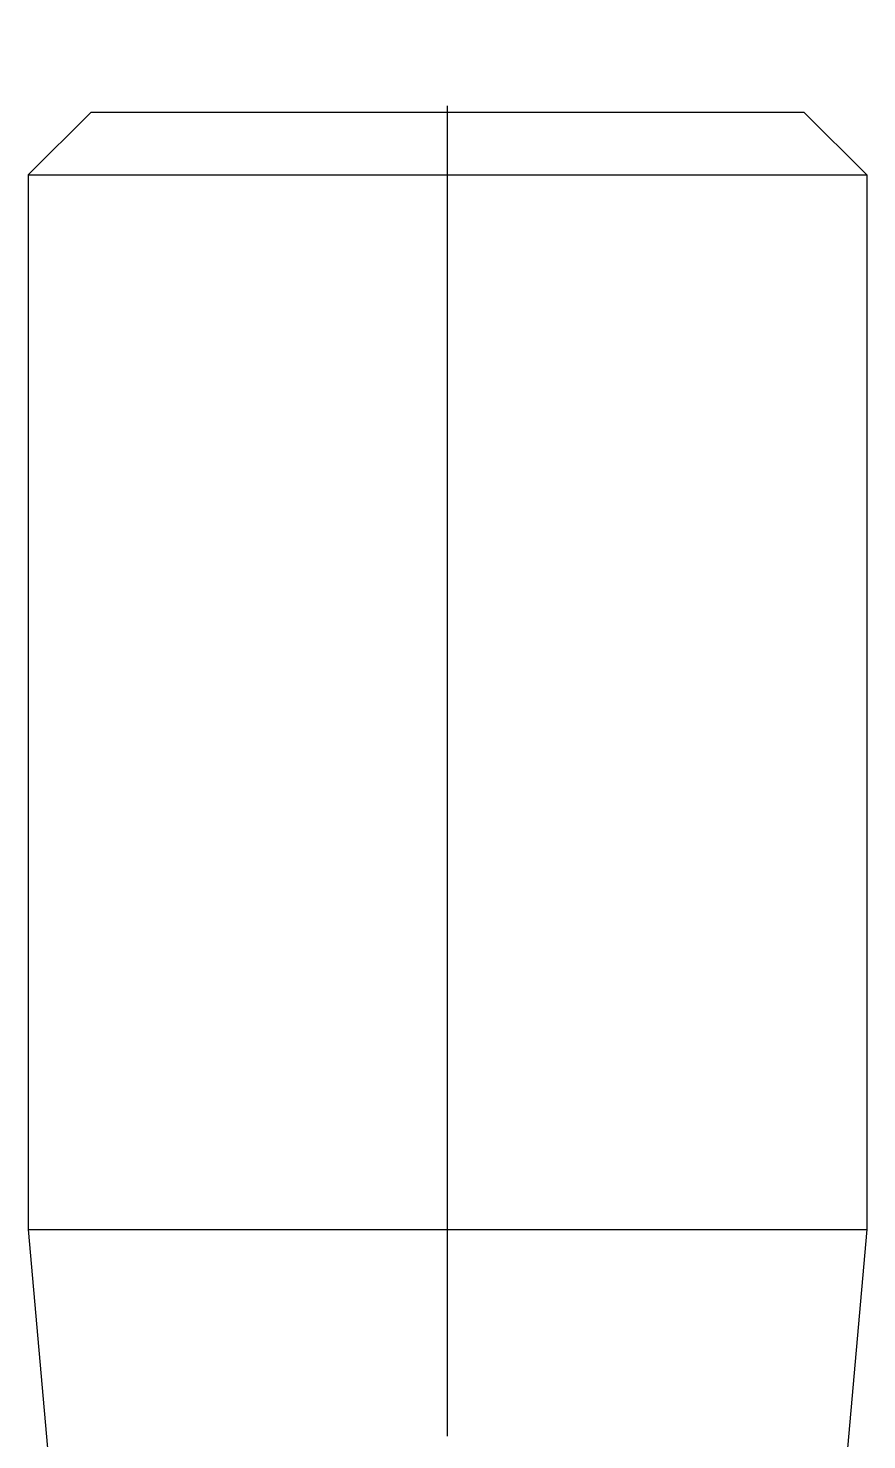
# Model space of a CAD drawing. Extents: x -21 to 500, y -18 to 633.
# Drawn here: x 413.49 to 433.49, y 404.32 to 438 of the extents above; entities that cross this region are included whole.
import ezdxf

# ---------------------------------------------------------------- set-up
doc = ezdxf.new("R2010")
doc.units = 0
doc.linetypes.add('CENTER', pattern=[50.8, 31.75, -6.35, 6.35, -6.35])
doc.layers.get('0').update_dxf_attribs({"linetype": 'CONTINUOUS'})
doc.layers.add('CENTER', color=1, linetype='CENTER')

msp = doc.modelspace()

# ---------------------------------------------------------------- linework, layer by layer
at = {"color": 7, "linetype": 'CONTINUOUS'}
for p, q in [((414.988, 436), (413.488, 434.5)), ((414.988, 436), (431.987, 436)), ((431.987, 436), (433.488, 434.5)), ((413.488, 434.5), (413.488, 409.333)), ((413.488, 434.5), (433.488, 434.5)), ((433.488, 434.5), (433.488, 409.333)), ((413.488, 409.333), (433.488, 409.333)), ((413.488, 409.333), (414.484, 397.956)), ((433.488, 409.333), (432.493, 397.956))]:
    msp.add_line(p, q, dxfattribs=at)
at = {"layer": 'CENTER', "color": 1, "linetype": 'CENTER'}
msp.add_line((423.488, -2), (423.488, 438), dxfattribs=at)

doc.saveas('drawing.dxf')
